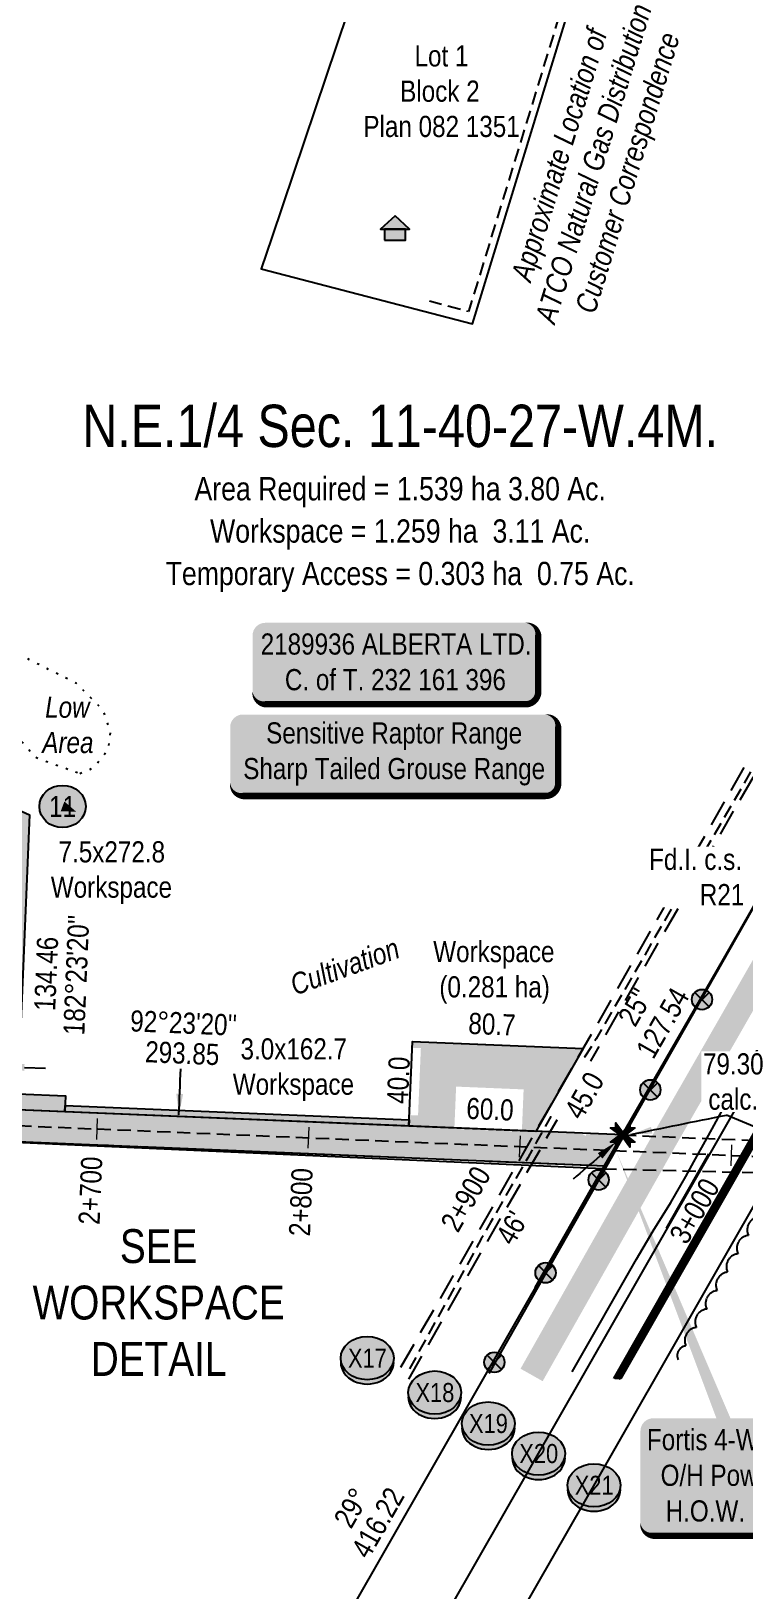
# Model space of a CAD drawing. Extents: x 309252 to 321570, y 5809412 to 5814891.
# Drawn here: x 310865 to 311202, y 5811914 to 5812651 of the extents above; entities that cross this region are included whole.
import ezdxf
from ezdxf.enums import TextEntityAlignment as Align

# ---------------------------------------------------------------- set-up
doc = ezdxf.new("R2010")
doc.units = 0
doc.header["$LTSCALE"] = 5
doc.header["$PDSIZE"] = 0.5
for name, pattern in [('0', [1, 1, 0]), ('foc-FLOWLINE', [3.75, 2.5, -1.25]), ('foc-QUARTERLINE', [33, 25, -3, 2, -3]), ('foc-TIELINE', [1.875, 1.25, -0.625]), ('foc-TOPO', [1, 0.2, -0.8]), ('foc-TRAV', [1.875, 1.25, -0.625]), ('HIDDEN', [9.525, 6.35, -3.175]), ('POWERLINE5', [7.8, 2.4, -0.6, 0.6, -0.6, 0.6, -0.6, 2.4]), ('UG_PIPE', [1.875, 1.25, -0.625])]:
    doc.linetypes.add(name, pattern=pattern)
doc.layers.get('Defpoints').update_dxf_attribs({"color": 9})
for name, color, linetype in [('AS-FENCE', 48, 'foc-FENCE'), ('AS-OWNER', 7, 'Continuous'), ('AS-PIPE-UG', 44, 'UG_PIPE'), ('AS-PIPE-UG-T', 44, 'Continuous'), ('AS-POWER', 104, 'foc-POWER'), ('AS-POWER-EXISTING', 72, 'POWERLINE5'), ('AS-POWER-T', 104, 'Continuous'), ('AS-RESIDENCE', 14, 'Continuous'), ('AS-ROADS', 254, 'Continuous'), ('AS-TELEPHONE', 224, 'foc-TEL'), ('AS-WILDLIFE-BLOCK', 131, 'Continuous'), ('C-SYMBOL', 7, 'Continuous'), ('CG-NOTES', 7, 'Continuous'), ('DETAIL-T', 7, 'Continuous'), ('F-EZE', 190, 'foc-FLOWLINE'), ('L-AREAREQUIRED', 7, 'Continuous'), ('L-AREAWORK', 5, 'Continuous'), ('L-BD', 7, 'Continuous'), ('L-BD1', 253, 'Continuous'), ('L-MON', 1, 'Continuous'), ('L-QSEC', 8, 'foc-QUARTERLINE'), ('L-TITLEDB', 4, 'Continuous'), ('L-TITLEDB-T', 4, 'Continuous'), ('P-CROSSINGS', 250, 'Continuous'), ('P-ELEVATION', 7, 'Continuous'), ('P-IOP5', 10, 'Continuous'), ('P-IOP5-H', 21, 'Continuous'), ('P-LTO', 14, 'Continuous'), ('P-PROPOSED', 10, 'Continuous'), ('P-PROPOSED-H', 21, 'Continuous'), ('P-TEMP-H', 41, 'Continuous'), ('P-TEMP_ACCESS ROAD', 46, 'Continuous'), ('P-TRAV', 4, 'foc-TRAV'), ('P-TXT', 4, 'Continuous'), ('T-BUSH', 110, '0'), ('T-LOW-AREA', 48, 'foc-TOPO'), ('T-TIE', 201, 'foc-TIELINE')]:
    doc.layers.add(name, color=color, linetype=linetype)
for name, color, linetype, lineweight in [('P-TEMP-T', 46, 'Continuous', 18), ('T-TEXT', 48, 'Continuous', 18), ('T-TIE-T', 201, 'Continuous', 18)]:
    doc.layers.add(name, color=color, linetype=linetype, lineweight=lineweight)
doc.styles.add('100L', font='ARIALN.TTF', dxfattribs={"height": 11})
doc.styles.add('175L', font='ARIALN.TTF', dxfattribs={"height": 20})
doc.styles.add('80', font='ARIALN.TTF', dxfattribs={"height": 10})
doc.styles.add('80CG', font='ARIALN.TTF', dxfattribs={"height": 10})
doc.styles.add('80L', font='ARIALN.TTF', dxfattribs={"height": 10})
doc.styles.add('80LS', font='ARIALNI.TTF', dxfattribs={"height": 10})
doc.styles.add('Crossing', font='ARIALN.TTF', dxfattribs={"height": 10})
doc.styles.add('foc-LtypeFont', font='ARIALN.TTF', dxfattribs={"height": 7.35})
doc.linetypes.add('foc-FENCE', pattern='A,10,-1,["X",foc-LtypeFont,S=0.2,R=0,X=-0.625,Y=-0.75],-1.24', length=12.24)
doc.linetypes.add('foc-POWER', pattern='A,6,-1,["P",foc-LtypeFont,S=0.2,R=0,X=-0.625,Y=-0.75],-1.24,4', length=12.24)
doc.linetypes.add('foc-TEL', pattern='A,2,-1,["T",foc-LtypeFont,S=0.2,R=0,X=-0.425,Y=-0.75],-1.24,8', length=12.24)
doc.linetypes.add('foc-TEL-NOLINE', pattern='A,0,-2,["T",foc-LtypeFont,S=0.2,R=0,X=-0.425,Y=-0.75],-10.24', length=12.24)
doc.dimstyles.new('Compass 5 000', dxfattribs={"dimscale": 5, "dimtxt": 9, "dimasz": 2, "dimexe": 0.2, "dimexo": 0.0625, "dimgap": 0.5, "dimtad": 0, "dimtih": 1, "dimtoh": 1, "dimzin": 0, "dimdsep": 46, "dimtxsty": '80CG', "dimcen": 0.1, "dimse1": 1, "dimse2": 1, "dimclrd": 256, "dimclrt": 256, "dimaunit": 1, "dimadec": 4, "dimazin": 0, "dimtfac": 0.06, "dimtofl": 0, "dimtmove": 0, "dimatfit": 1, "dimfxl": 0.2, "dimtolj": 1, "dimtzin": 0, "dimlwd": -1, "dimarcsym": 0})

# ---------------------------------------------------------------- blocks, each defined once
blk = doc.blocks.new('POWERPOLE')
h = blk.add_hatch(color=255)
edge = h.paths.add_edge_path()
edge.add_arc((0, 0), 0.96, 0, 360)
at = {"linetype": 'Continuous'}
for p, q in [((0.68, -0.68), (-0.68, 0.68)), ((-0.68, -0.68), (0.68, 0.68))]:
    blk.add_line(p, q, dxfattribs=at)
blk.add_circle((0, 0), 0.96, dxfattribs=at)
blk = doc.blocks.new('*U386')
h = blk.add_hatch(color=255)
edge = h.paths.add_edge_path()
edge.add_line((-71.5, -20), (71.5, -20))
edge.add_arc((71.5, -14), 6, 270, 360)
edge.add_line((77.5, -14), (77.5, 12.5))
edge.add_arc((71.5, 12.5), 6, 0, 90)
edge.add_line((71.5, 18.5), (-71.5, 18.5))
edge.add_arc((-71.5, 12.5), 6, 90, 180)
edge.add_line((-77.5, 12.5), (-77.5, -14))
edge.add_arc((-71.5, -14), 6, 180, 270)
at = {"color": 131, "flags": 128}
blk.add_lwpolyline([(-71.5, -20, 3, 3, 0), (71.5, -20, 3, 3, 0.414214), (77.5, -14, 3, 3, 0), (77.5, 12.5, 3, 0, 0.414214), (71.5, 18.5, 0, 0, 0), (-71.5, 18.5, 0, 0, 0.414214), (-77.5, 12.5, 0, 0, 0), (-77.5, -14, 0, 3, 0.414214)], format="xyseb", close=True, dxfattribs=at)
at = {"color": 131, "style": '80'}
blk.add_attdef('ENTER_TEXT_001', (-35.99, -5), '', height=10, dxfattribs=at)
blk = doc.blocks.new('res_occ')
for points in [[(0.1, 0.89), (-1.26, -0.37), (1.46, -0.37)], [(-0.9, -1.43), (1.1, -1.43), (1.1, -0.37), (-0.9, -0.37)]]:
    blk.add_hatch(color=14).paths.add_polyline_path(points)
at = {"color": 14}
for points in [[(0.1, 0.89), (-1.26, -0.37), (1.46, -0.37)], [(-0.9, -1.43), (1.1, -1.43), (1.1, -0.37), (-0.9, -0.37)]]:
    blk.add_lwpolyline(points, close=True, dxfattribs=at)
blk = doc.blocks.new('*U446')
h = blk.add_hatch(color=59)
edge = h.paths.add_edge_path()
edge.add_line((-61.5, -20), (61.5, -20))
edge.add_arc((61.5, -14), 6, 270, 360)
edge.add_line((67.5, -14), (67.5, 12.5))
edge.add_arc((61.5, 12.5), 6, 0, 90)
edge.add_line((61.5, 18.5), (-61.5, 18.5))
edge.add_arc((-61.5, 12.5), 6, 90, 180)
edge.add_line((-67.5, 12.5), (-67.5, -14))
edge.add_arc((-61.5, -14), 6, 180, 270)
at = {"color": 1, "flags": 128}
blk.add_lwpolyline([(-61.5, -20, 3, 3, 0), (61.5, -20, 3, 3, 0.414214), (67.5, -14, 3, 3, 0), (67.5, 12.5, 3, 0, 0.414214), (61.5, 18.5, 0, 0, 0), (-61.5, 18.5, 0, 0, 0.414214), (-67.5, 12.5, 0, 0, 0), (-67.5, -14, 0, 3, 0.414214)], format="xyseb", close=True, dxfattribs=at)
blk.add_lwpolyline([(-64.98, -12.24, 0, 7.5, 0), (0, 0, 0, 0, 0)], format="xyseb", dxfattribs=at)
at = {"color": 1, "style": '80'}
blk.add_attdef('ENTER_TEXT_001', (-35.99, -5), '', height=10, dxfattribs=at)
blk = doc.blocks.new('*U611')
h = blk.add_hatch(color=255)
edge = h.paths.add_edge_path()
edge.add_line((-44, -28.5), (44, -28.5))
edge.add_arc((44, -22.5), 6, 270, 360)
edge.add_line((50, -22.5), (50, 21))
edge.add_arc((44, 21), 6, 0, 90)
edge.add_line((44, 27), (-44, 27))
edge.add_arc((-44, 21), 6, 90, 180)
edge.add_line((-50, 21), (-50, -22.5))
edge.add_arc((-44, -22.5), 6, 180, 270)
at = {"color": 104, "flags": 128}
blk.add_lwpolyline([(-61.48, 153.36, 0, 7.5, 0), (0, 0, 0, 0, 0)], format="xyseb", dxfattribs=at)
blk.add_lwpolyline([(-44, -28.5, 3, 3, 0), (44, -28.5, 3, 3, 0.414214), (50, -22.5, 3, 3, 0), (50, 21, 3, 0, 0.414214), (44, 27, 0, 0, 0), (-44, 27, 0, 0, 0.414214), (-50, 21, 0, 0, 0), (-50, -22.5, 0, 3, 0.414214)], format="xyseb", close=True, dxfattribs=at)
at = {"color": 104, "style": '80'}
blk.add_attdef('ENTER_TEXT_001', (-26.85, -4.92), '', height=10, dxfattribs=at)
blk = doc.blocks.new('TEMP')
h = blk.add_hatch(color=255)
h.dxf.hatch_style = 1
h.paths.add_polyline_path([(0, 0.25), (-0.67, 1.15), (-0.67, 0.67), (-1.15, 0.67), (-0.25, 0), (-1.15, -0.67), (-0.67, -0.67), (-0.67, -1.15), (0, -0.25), (0.67, -1.15), (0.67, -0.67), (1.15, -0.67), (0.25, 0), (1.15, 0.67), (0.67, 0.67), (0.67, 1.15)])
h.paths.add_polyline_path([(0.57, 0.85), (0.57, 0.57), (0.85, 0.57), (0.08, 0), (0.85, -0.57), (0.57, -0.57), (0.57, -0.85), (0, -0.08), (-0.57, -0.85), (-0.57, -0.57), (-0.85, -0.57), (-0.08, 0), (-0.85, 0.57), (-0.57, 0.57), (-0.57, 0.85), (0, 0.08)], flags=16)
h = blk.add_hatch(color=1)
h.dxf.hatch_style = 1
h.paths.add_polyline_path([(0, 0.08), (-0.57, 0.85), (-0.57, 0.57), (-0.85, 0.57), (-0.08, 0), (-0.85, -0.57), (-0.57, -0.57), (-0.57, -0.85), (0, -0.08), (0.57, -0.85), (0.57, -0.57), (0.85, -0.57), (0.08, 0), (0.85, 0.57), (0.57, 0.57), (0.57, 0.85)])
at = {"color": 1}
for p, q in [((-0.08, 0), (0.08, 0)), ((0, 0.08), (0, -0.08))]:
    blk.add_line(p, q, dxfattribs=at)
at = {"color": 255, "flags": 128}
blk.add_lwpolyline([(-0.25, 0), (-1.15, 0.67), (-0.67, 0.67), (-0.67, 1.15), (0, 0.25), (0.67, 1.15), (0.67, 0.67), (1.15, 0.67), (0.25, 0), (1.15, -0.67), (0.67, -0.67), (0.67, -1.15), (0, -0.25), (-0.67, -1.15), (-0.67, -0.67), (-1.15, -0.67)], close=True, dxfattribs=at)
at = {"color": 1, "flags": 128}
blk.add_lwpolyline([(-0.08, 0), (-0.85, 0.57), (-0.57, 0.57), (-0.57, 0.85), (0, 0.08), (0.57, 0.85), (0.57, 0.57), (0.85, 0.57), (0.08, 0), (0.85, -0.57), (0.57, -0.57), (0.57, -0.85), (0, -0.08), (-0.57, -0.85), (-0.57, -0.57), (-0.85, -0.57)], close=True, dxfattribs=at)
blk = doc.blocks.new('*D489')
at = {"layer": 'Defpoints', "color": 0, "transparency": 16777216}
for p in [(310839.17, 5812209.2), (310854.16, 5812208.58), (310852.19, 5812161.25)]:
    blk.add_point(p, dxfattribs=at)
at = {"layer": 'P-TXT', "transparency": 16777216}
for p, q in [((310827.21, 5812162.29), (310809.6, 5812163.02)), ((310862.18, 5812160.83), (310872.17, 5812160.41))]:
    blk.add_line(p, q, dxfattribs=at)
for points in [[(310827.28, 5812163.95), (310827.14, 5812160.62), (310837.2, 5812161.87)], [(310862.25, 5812162.49), (310862.11, 5812159.16), (310852.19, 5812161.25)]]:
    blk.add_solid(points, dxfattribs=at)
at = {"layer": 'P-TXT', "transparency": 16777216, "insert": (310793.66, 5812163.02), "char_height": 10, "attachment_point": 5, "style": '80CG'}
blk.add_mtext('\\A1;15.00', dxfattribs=at)
blk = doc.blocks.new('xing2')
h = blk.add_hatch(color=50)
h.dxf.hatch_style = 1
edge = h.paths.add_edge_path()
edge.add_ellipse((0, 0), major_axis=(-12.5, 0), ratio=0.816297, start_angle=0, end_angle=360)
h = blk.add_hatch(color=250)
h.dxf.hatch_style = 1
edge = h.paths.add_edge_path()
edge.add_ellipse((0, -2.05), major_axis=(-12.5, 0), ratio=0.816297, start_angle=0, end_angle=180)
edge.add_line((12.5, -2.05), (12.5, 0))
edge.add_ellipse((0, 0), major_axis=(-12.5, 0), ratio=0.816297, start_angle=0, end_angle=180, ccw=False)
edge.add_line((-12.5, 0), (-12.5, -2.05))
at = {"color": 250}
blk.add_ellipse((0, 0), major_axis=(-12.5, 0), ratio=0.816297, dxfattribs=at)
blk.add_ellipse((0, -2.05), major_axis=(-12.5, 0), ratio=0.816297, start_param=0, end_param=3.141593, dxfattribs=at)
at = {"color": 250, "style": 'Crossing'}
blk.add_attdef('CROSSING', text='', height=9, dxfattribs=at).set_placement((0.09, 0.02), align=Align.MIDDLE_CENTER)
at = {"color": 250, "style": 'Crossing', "flags": 1}
for tag, p in [('OWNER', (0.09, -12.49)), ('DESCRIPTION', (0.09, -25.77)), ('LOCATION', (0.09, -39.3)), ('DWG_REF', (0.09, -52.84))]:
    blk.add_attdef(tag, text='', height=9, dxfattribs=at).set_placement(p, align=Align.MIDDLE_CENTER)
blk = doc.blocks.new('*U566')
at = {"layer": 'P-ELEVATION'}
h = blk.add_hatch(color=111, dxfattribs=at)
h.dxf.hatch_style = 1
edge = h.paths.add_edge_path()
edge.add_ellipse((0, 0), major_axis=(-10.94, 0), ratio=0.913794, start_angle=0, end_angle=360)
at = {"layer": 'P-ELEVATION', "color": 7, "flags": 128}
blk.add_lwpolyline([(0, 0, 5, 0, 0), (6.37, -2.39, 0, 0, 0)], format="xyseb", dxfattribs=at)
at = {"layer": 'P-ELEVATION', "color": 7}
blk.add_ellipse((0, 0), major_axis=(-10.94, 0), ratio=0.913794, dxfattribs=at)
at = {"layer": 'P-ELEVATION', "style": '80'}
blk.add_attdef('BEND', text='', height=10, dxfattribs=at).set_placement((0, 0), align=Align.MIDDLE_CENTER)

msp = doc.modelspace()

# ---------------------------------------------------------------- hatches: boundary and pattern name
at = {"layer": 'P-IOP5-H'}
h = msp.add_hatch(color=256, dxfattribs=at)
h.dxf.hatch_style = 1
h.paths.add_polyline_path([(311144.915, 5812128.894), (310851.347, 5812141.142), (310856.952, 5812275.475), (310773.854, 5812312.997), (310792.213, 5812807.959), (310777.227, 5812808.562), (310758.492, 5812303.477), (310841.544, 5812265.975), (310835.736, 5812126.782), (311136.527, 5812114.232)])
at = {"layer": 'P-PROPOSED-H'}
h = msp.add_hatch(color=256, dxfattribs=at)
h.dxf.hatch_style = 1
h.paths.add_polyline_path([(310781.594, 5812926.289), (310778.132, 5812832.954), (310758.492, 5812303.477), (310841.544, 5812265.975), (310835.736, 5812126.782), (311136.527, 5812114.232), (311144.915, 5812128.894), (310851.347, 5812141.142), (310856.952, 5812275.475), (310773.854, 5812312.997), (310792.213, 5812807.959), (310796.958, 5812935.857), (310781.971, 5812936.461), (310781.779, 5812931.285)])
at = {"layer": 'P-TEMP-H'}
h = msp.add_hatch(color=256, dxfattribs=at)
h.dxf.hatch_style = 1
h.paths.add_polyline_path([(310881.318, 5812139.892), (310851.347, 5812141.142), (310856.952, 5812275.475), (310773.854, 5812312.997), (310774.966, 5812342.974), (310782.46, 5812342.696), (310781.535, 5812317.757), (310864.656, 5812280.225), (310859.152, 5812148.323), (310881.631, 5812147.385)])
h = msp.add_hatch(color=256, dxfattribs=at)
h.dxf.hatch_style = 1
h.paths.add_polyline_path([(311043.816, 5812133.112), (311045.483, 5812173.074), (311126.126, 5812169.709), (311103.758, 5812130.611)])
h = msp.add_hatch(color=256, dxfattribs=at)
h.dxf.hatch_style = 1
h.paths.add_polyline_path([(310881.318, 5812139.892), (310881.443, 5812142.889), (311043.941, 5812136.109), (311043.816, 5812133.112)])

# ---------------------------------------------------------------- linework, layer by layer
at = {"layer": 'AS-FENCE', "flags": 128}
for points in [[(310752.359, 5812130.285), (311135.464, 5812113.09), (311208.664, 5812240.142), (311240.556, 5812296.61), (311281.167, 5812373.995), (311338.568, 5812504.233), (311400.576, 5812692.245), (311408.659, 5812721.936), (311453.704, 5812908.595), (311304.144, 5812913.809)], [(311135.464, 5812113.09), (311208.664, 5812240.142), (311240.556, 5812296.61), (311281.167, 5812373.995)], [(311135.359, 5812113.071), (311103.361, 5812056.765)]]:
    msp.add_lwpolyline(points, dxfattribs=at)
at = {"layer": 'AS-PIPE-UG', "flags": 128}
for points in [[(311413.536, 5812880.451), (311376.625, 5812729.776), (311345.175, 5812618.226), (311306.009, 5812509.145), (311259.321, 5812403.067), (311205.338, 5812300.508), (311132.355, 5812174.351), (311126.869, 5812165.679), (311118.922, 5812151.757), (311110.901, 5812137.638), (311104.17, 5812125.711), (311099.969, 5812118.011), (311097.549, 5812113.907), (311092.079, 5812104.455), (311082.472, 5812087.508), (311078.046, 5812079.735), (311043.849, 5812017.911)], [(311139.579, 5812738.347), (311072.021, 5812517.996), (311053.53, 5812522.865)]]:
    msp.add_lwpolyline(points, dxfattribs=at)
at = {"layer": 'AS-POWER', "flags": 128}
msp.add_lwpolyline([(311081.856, 5812016.327), (311083.786, 5812019.727), (311108.232, 5812062.812), (311132.669, 5812105.88), (311157.121, 5812148.973), (311181.568, 5812192.058), (311206.019, 5812235.152), (311230.541, 5812278.194), (311254.531, 5812321.523), (311277.305, 5812365.515), (311298.765, 5812410.162), (311318.891, 5812455.427), (311339.894, 5812501.055), (311356.635, 5812547.074), (311372.917, 5812594.572), (311387.447, 5812641.761), (311401.892, 5812689.663), (311413.758, 5812737.547), (311426.013, 5812786.215), (311437.943, 5812833.06), (311449.487, 5812881.826), (311462.532, 5812930.831), (311478.071, 5812977.077), (311483.389, 5812992.286), (311498.596, 5813028.385)], dxfattribs=at)
at = {"layer": 'AS-ROADS', "const_width": 11.999, "flags": 128}
msp.add_lwpolyline([(311516.078, 5813027.572), (311507.957, 5813008.07), (311488.258, 5812953.276), (311471.123, 5812898.43), (311454.01, 5812830.59), (311422.041, 5812697.587), (311403.487, 5812633.028), (311391.508, 5812590.842), (311371.794, 5812536.815), (311340.384, 5812452.023), (311297.281, 5812362.962), (311253.644, 5812284.861), (311237.389, 5812253.678), (311164.127, 5812125.792), (311101.831, 5812015.493)], dxfattribs=at)
at = {"layer": 'AS-TELEPHONE', "flags": 128}
msp.add_lwpolyline([(311120.995, 5812016.971), (311151.442, 5812070.216), (311159.304, 5812083.602), (311167.548, 5812096.998), (311174.687, 5812109.33), (311178.418, 5812116.227), (311185.429, 5812128.667), (311191.706, 5812140.106), (311202.414, 5812158.483), (311238.967, 5812222.453), (311264.383, 5812266.916, 0.0708449), (311443.296, 5812714.582), (311483.411, 5812879.392, -0.0062821), (311489.032, 5812901.282, -0.0047094), (311491.497, 5812910.079, -0.035249), (311533.432, 5813026.765, -0.035249)], format="xyb", dxfattribs=at)
at = {"layer": 'AS-TELEPHONE', "linetype": 'foc-TEL-NOLINE', "flags": 128}
msp.add_lwpolyline([(311165.503, 5812084.838), (311170.883, 5812094.247), (311185.557, 5812119.926)], dxfattribs=at)
at = {"layer": 'F-EZE'}
for p, q in [((311202.095, 5812302.548), (311176.495, 5812257.75)), ((311181.791, 5812254.723), (311207.389, 5812299.517)), ((311176.495, 5812257.75), (311038.458, 5812016.472)), ((311043.753, 5812013.443), (311181.791, 5812254.723))]:
    msp.add_line(p, q, dxfattribs=at)
at = {"layer": 'L-BD', "start_tangent": (-0.7543761, -0.6564425), "end_tangent": (-0.7543761, -0.6564425)}
msp.add_spline([(311134.178, 5812119.014), (311121.483, 5812107.967)], degree=3, dxfattribs=at)
at = {"layer": 'L-QSEC', "flags": 128}
msp.add_lwpolyline([(310752.067, 5812130.273), (311136.527, 5812114.232)], dxfattribs=at)
at = {"layer": 'L-TITLEDB', "flags": 128}
for points in [[(310979.099, 5812552.997), (310974.112, 5812538.172), (311073.89, 5812512.193), (311143.227, 5812738.347)], [(311014.829, 5812659.207), (310979.099, 5812552.997)], [(310938.249, 5811767.657), (311208.245, 5812239.589)], [(310973.165, 5811747.681), (311243.161, 5812219.613)], [(310973.165, 5811747.681), (311243.161, 5812219.613)], [(310999.306, 5811732.726), (311134.357, 5811968.662), (311269.302, 5812204.658)]]:
    msp.add_lwpolyline(points, dxfattribs=at)
at = {"layer": 'P-TRAV'}
msp.add_line((311135.696, 5812112.961), (311215.68, 5812110.93), dxfattribs=at)
at = {"layer": 'P-TRAV', "flags": 128}
msp.add_lwpolyline([(311144.915, 5812128.894), (311224.068, 5812125.591)], dxfattribs=at)
at = {"layer": 'T-BUSH', "flags": 128}
msp.add_lwpolyline([(311268.607, 5812195.078, 0.5205671), (311263.688, 5812186.373, 0.5205671), (311258.768, 5812177.668, 0.5205671), (311253.848, 5812168.963, 0.5205671), (311248.928, 5812160.257, 0.5205671), (311244.009, 5812151.552, 0.5205671), (311239.089, 5812142.847, 0.5205671), (311234.793, 5812134.012, 0.5205671), (311236.164, 5812124.12, 0.5205671), (311236.591, 5812114.281, 0.5205671), (311232.557, 5812106.203, 0.5205671), (311223.375, 5812102.245, 0.5205671), (311214.119, 5812098.849, 0.5205671), (311209.199, 5812090.144, 0.5205671), (311204.279, 5812081.44, 0.5205671), (311199.358, 5812072.735, 0.5205671), (311194.438, 5812064.03, 0.5205671), (311189.518, 5812055.326, 0.5205671), (311184.597, 5812046.621, 0.5205671), (311179.677, 5812037.916, 0.5205671), (311174.757, 5812029.212, 0.5205671), (311171.069, 5812022.687, 0.5205671)], format="xyb", dxfattribs=at)
at = {"layer": 'T-LOW-AREA', "flags": 128}
msp.add_lwpolyline([(310888.413, 5812299.744), (310894.944, 5812302.417), (310901.91, 5812311.148), (310902.941, 5812319.503), (310899.362, 5812329.718), (310886.808, 5812342.274), (310851.047, 5812360.25), (310838.732, 5812360.671), (310833.629, 5812344.016), (310867.828, 5812307.195)], close=True, dxfattribs=at)
at = {"layer": 'T-TIE-T'}
for p, q in [((310896.378, 5812126.754), (310896.795, 5812136.744)), ((310996.282, 5812122.585), (310996.699, 5812132.576)), ((311196.09, 5812114.249), (311196.507, 5812124.239))]:
    msp.add_line(p, q, dxfattribs=at)

# ---------------------------------------------------------------- block references
at = {"layer": 'AS-OWNER'}
ref = msp.add_blockref('*U446', (311037.484, 5812352.417), dxfattribs=dict(at, xscale=0.99990854, yscale=0.99990854, zscale=0.99990854))
ref.add_attrib('ENTER_TEXT_001', '2189936 ALBERTA LTD.', (310973.826, 5812355.904), dxfattribs={"layer": '0', "color": 1, "height": 9.99909, "style": '80'})
ref.add_attrib('ENTER_TEXT_002', 'C. of T. 232 161 396', (310985.258, 5812339.061), dxfattribs={"layer": '0', "color": 1, "height": 9.99909, "style": '80'})
at = {"layer": 'AS-POWER-EXISTING', "xscale": 4.999542700000015, "yscale": 4.999542700000015, "zscale": 4.999542700000015}
for p in [(311182.346, 5812192.883), (311157.932, 5812150.178), (311133.499, 5812107.649), (311108.415, 5812063.753), (311084.233, 5812021.459)]:
    msp.add_blockref('POWERPOLE', p, dxfattribs=at)
at = {"layer": 'AS-POWER-T'}
ref = msp.add_blockref('*U611', (311203.256, 5811968.007), dxfattribs=dict(at, xscale=0.99990854, yscale=0.99990854, zscale=0.99990854))
ref.add_attrib('ENTER_TEXT_001', "Fortis 4-Wire 'X18'", (311156.306, 5811979.915), dxfattribs={"layer": '0', "color": 104, "height": 9.99909, "style": '80'})
ref.add_attrib('ENTER_TEXT_002', 'O/H Power Line', (311162.79, 5811963.072), dxfattribs={"layer": '0', "color": 104, "height": 9.99909, "style": '80'})
ref.add_attrib('ENTER_TEXT_003', 'H.O.W. = 9.1m', (311165.146, 5811946.23), dxfattribs={"layer": '0', "color": 104, "height": 9.99909, "style": '80'})
at = {"layer": 'AS-RESIDENCE', "xscale": 5.000000000000016, "yscale": 5.000000000000016, "zscale": 5.000000000000016}
msp.add_blockref('res_occ', (311036.787, 5812558.818), dxfattribs=at)
at = {"layer": 'AS-WILDLIFE-BLOCK'}
ref = msp.add_blockref('*U386', (311036.91, 5812309.077), dxfattribs=at)
ref.add_attrib('ENTER_TEXT_001', 'Sensitive Raptor Range', (310976.406, 5812313.88), dxfattribs={"layer": '0', "color": 131, "height": 10, "style": '80'})
ref.add_attrib('ENTER_TEXT_002', 'Sharp Tailed Grouse Range', (310965.577, 5812297.036), dxfattribs={"layer": '0', "color": 131, "height": 10, "style": '80'})
at = {"layer": 'P-CROSSINGS'}
for p, values in [((311024.161, 5812023.447), {'CROSSING': 'X17'}), ((311056.056, 5812007.158), {'CROSSING': 'X18'}), ((311081.361, 5811992.524), {'CROSSING': 'X19'}), ((311105.114, 5811978.318), {'CROSSING': 'X20'}), ((311131.303, 5811963.328), {'CROSSING': 'X21'})]:
    msp.add_blockref('xing2', p, dxfattribs=at).add_auto_attribs(values)

# ---------------------------------------------------------------- texts
at = {"layer": 'AS-PIPE-UG-T', "insert": (311087.294, 5812519.473), "char_height": 9.99909, "attachment_point": 1, "rotation": 72.954939, "style": '175L'}
msp.add_mtext_dynamic_manual_height_columns('\\pi15.704;{\\fArial Narrow|b0|i1|c0|p34;Approximate Location of\\P\\pi0.057149;ATCO Natural Gas Distribution\\P\\pi10.121;Customer Correspondence}', width=156.43697, gutter_width=100, heights=[0], dxfattribs=at)
at = {"layer": 'C-SYMBOL', "color": 3, "style": '175L'}
msp.add_text('N.E.1/4 Sec. 11-40-27-W.4M.', height=19.99817, dxfattribs=at).set_placement((311039.747, 5812447.993), align=Align.BOTTOM_CENTER)
at = {"layer": 'L-AREAREQUIRED', "color": 5, "style": '100L'}
msp.add_text('Area Required = 1.539 ha 3.80 Ac.', height=10.99899, dxfattribs=at).set_placement((311039.747, 5812425.495), align=Align.BOTTOM_CENTER)
at = {"layer": 'L-AREAWORK', "color": 5, "style": '100L'}
msp.add_text('Workspace = 1.259 ha  3.11 Ac.', height=10.99899, dxfattribs=at).set_placement((311039.747, 5812405.497), align=Align.BOTTOM_CENTER)
at = {"layer": 'L-BD', "style": '80L'}
for s, p in [("25''", (311150.688, 5812189.324)), ('127.54', (311163.707, 5812181.876)), ("46'", (311092.448, 5812085.007)), ('29°', (311016.775, 5811952.737)), ('416.22', (311029.143, 5811945.662))]:
    msp.add_text(s, height=9.9991, rotation=60.2258, dxfattribs=at).set_placement(p, align=Align.MIDDLE)
at = {"layer": 'L-BD1', "style": '80L'}
for s, height, rotation, p in [("182°23'20''", 9.99909, 87.610841, (310886.694, 5812204.469)), ('134.46', 9.9991, 87.610841, (310872.458, 5812205.063)), ("92°23'20''", 9.9991, 357.6108, (310937.379, 5812181.818)), ('293.85', 9.9991, 357.6108, (310936.785, 5812167.582))]:
    msp.add_text(s, height=height, rotation=rotation, dxfattribs=at).set_placement(p, align=Align.MIDDLE)
at = {"layer": 'L-TITLEDB-T', "insert": (311021.846, 5812643.829), "char_height": 9.99909, "attachment_point": 1, "style": '80L'}
msp.add_mtext_dynamic_manual_height_columns('\\pi24.666;Lot 1\\P\\pi17.879;Block 2\\P\\pi0.49321;Plan 082 1351', width=71.87353, gutter_width=50, heights=[0], dxfattribs=at)
at = {"layer": 'T-TEXT', "style": '80LS'}
msp.add_text('Cultivation', height=10, rotation=20, dxfattribs=at).set_placement((311013.531, 5812208.553), align=Align.MIDDLE_CENTER)
at = {"layer": 'T-TEXT', "insert": (310870.582, 5812336.041), "char_height": 9.99909, "attachment_point": 1, "style": '80L'}
msp.add_mtext_dynamic_manual_height_columns('\\pi1.4118;{\\fArial Narrow|b0|i1|c0|p34;Low\\P\\pi0.051096;Area}', width=24.07681, gutter_width=50, heights=[0], dxfattribs=at)

# ---------------------------------------------------------------- dimensions: what is measured, and where the dimension line sits
at = {"layer": 'P-TXT', "color": 6}
dim = msp.add_linear_dim(base=(310852.186, 5812161.246), p1=(310839.175, 5812209.204), p2=(310854.161, 5812208.579), angle=357.610821, text='15.00', dimstyle='Compass 5 000', dxfattribs=at)
dim.commit()
dim.dimension.update_dxf_attribs({"geometry": '*D489', "text_midpoint": (310793.663, 5812163.023), "dimtype": 161})

# ---------------------------------------------------------------- leaders
at = {"layer": 'L-BD1', "path_type": 1}
msp.add_leader([(310935.178, 5812138.361), (310936.035, 5812160.195)], dimstyle='Compass 5 000', override={"dimgap": 0.5, "dimtad": 0}, dxfattribs=at)

# ---------------------------------------------------------------- next in the draw order: texts
at = {"layer": 'DETAIL-T', "color": 3, "insert": (310925.615, 5812049.702), "char_height": 15.9985, "width": 138.12281, "attachment_point": 5, "style": '80CG', "bg_fill": 3, "box_fill_scale": 1, "bg_fill_color": 256, "bg_fill_transparency": 0}
msp.add_mtext('SEE\\PWORKSPACE\\PDETAIL', dxfattribs=at)
at = {"layer": 'L-AREAWORK', "color": 5, "insert": (311039.747, 5812399.732), "char_height": 10.99899, "width": 221.70551, "attachment_point": 2, "style": '100L', "bg_fill": 3, "box_fill_scale": 1.15, "bg_fill_color": 256, "bg_fill_true_color": 256, "bg_fill_transparency": 0}
msp.add_mtext('Temporary Access = 0.303 ha  0.75 Ac.', dxfattribs=at)
at = {"layer": 'L-BD', "insert": (311197.112, 5812167.485), "char_height": 9.9991, "width": 28.2011, "attachment_point": 2, "style": '80L', "bg_fill": 3, "box_fill_scale": 1.1, "bg_fill_color": 256, "bg_fill_transparency": 0}
msp.add_mtext('79.30\\Pcalc.', dxfattribs=at)
at = {"layer": 'P-TEMP-T', "char_height": 9.99909, "attachment_point": 1, "style": '80L', "bg_fill": 2}
for s, insert in [('\\pi3.8108;7.5x272.8\\P\\pi0.13104;Workspace', (310874.526, 5812267.684)), ('\\pi3.7903;3.0x162.7\\P\\pi0.13104;Workspace', (310960.51, 5812174.568))]:
    msp.add_mtext_dynamic_manual_height_columns(s, width=56.90082, gutter_width=50, heights=[0], dxfattribs=dict(at, insert=insert))
for s, width, insert, rotation in [('\\pi0.31359;80.7', 21.92128, (311071.885, 5812186.722), 357.610821), ('\\pi0.11579;40.0', 21.83261, (311033.401, 5812143.737), 87.610821), ('\\pi0.11579;45.0', 21.83261, (311116.745, 5812140.243), 60.281275), ('\\pi0.29995;60.0', 21.92128, (311070.951, 5812146.549), 357.610821)]:
    msp.add_mtext_dynamic_manual_height_columns(s, width=width, gutter_width=50, heights=[0], dxfattribs=dict(at, insert=insert, rotation=rotation))
at = {"layer": 'T-TIE-T', "char_height": 9.9991, "width": 11.66227, "attachment_point": 2, "rotation": 60.225788, "style": '80L', "bg_fill": 3, "box_fill_scale": 1, "bg_fill_color": 256, "bg_fill_transparency": 0}
for s, insert in [('2+900', (311066.329, 5812101.174)), ('3+000', (311174.426, 5812095.503))]:
    msp.add_mtext(s, dxfattribs=dict(at, insert=insert))

# ---------------------------------------------------------------- next in the draw order: linework, layer by layer
msp.add_lwpolyline([(311140.611, 5812013.876), (311182.705, 5812087.482), (311254.676, 5812213.468), (311280.094, 5812257.935, 0.0698636), (311460.218, 5812709.195), (311500.642, 5812873.985, -0.0165584), (311516.774, 5812931.476, -0.0289026), (311552.926, 5813025.859, -0.0289026)], format="xyb")
at = {"linetype": 'HIDDEN', "const_width": 3, "flags": 128}
msp.add_lwpolyline([(311142.299, 5812013.806), (311184.007, 5812086.738), (311255.979, 5812212.724), (311281.396, 5812257.191, 0.0698636), (311461.674, 5812708.838), (311502.099, 5812873.628, -0.0165581), (311518.203, 5812931.022, -0.0290725), (311554.537, 5813025.784, -0.0290725)], format="xyb", dxfattribs=at)
at = {"flags": 128}
msp.add_lwpolyline([(311556.149, 5813025.709, 0.029243), (311519.633, 5812930.569, 0.0165578), (311503.556, 5812873.27), (311463.131, 5812708.481, -0.0698636), (311282.698, 5812256.446), (311257.281, 5812211.98), (311185.309, 5812085.993), (311143.986, 5812013.736), (311141.093, 5812013.856)], format="xyb", dxfattribs=at)
at = {"layer": 'L-BD'}
msp.add_solid([(311133.084, 5812120.271), (311141.722, 5812125.578), (311135.272, 5812117.756)], dxfattribs=at)
at = {"layer": 'P-TEMP_ACCESS ROAD', "flags": 128}
for points in [[(310881.318, 5812139.892), (310851.347, 5812141.142), (310856.952, 5812275.475), (310773.854, 5812312.997), (310774.966, 5812342.974), (310782.46, 5812342.696), (310781.535, 5812317.757), (310864.656, 5812280.225), (310859.152, 5812148.323), (310881.631, 5812147.385)], [(311043.816, 5812133.112), (311045.483, 5812173.074), (311126.126, 5812169.709), (311103.758, 5812130.611)], [(310881.318, 5812139.892), (310881.443, 5812142.889), (311043.941, 5812136.109), (311043.816, 5812133.112)]]:
    msp.add_lwpolyline(points, close=True, dxfattribs=at)
at = {"layer": 'T-TIE-T'}
msp.add_line((311096.186, 5812118.417), (311096.603, 5812128.408), dxfattribs=at)

# ---------------------------------------------------------------- next in the draw order: block references
at = {"layer": 'CG-NOTES', "xscale": 0.99990854, "yscale": 0.99990854, "zscale": 0.99990854}
msp.add_blockref('*U566', (310880.208, 5812284.122), dxfattribs=at).add_auto_attribs({'BEND': '11'})
at = {"layer": 'L-MON', "xscale": 4.999542700000003, "yscale": 4.999542700000003, "zscale": 4.999542700000003}
msp.add_blockref('TEMP', (311144.915, 5812128.894), dxfattribs=at)

# ---------------------------------------------------------------- next in the draw order: texts
at = {"layer": 'P-TEMP-T', "insert": (311055.396, 5812220.554), "char_height": 9.99909, "attachment_point": 1, "style": '80L', "bg_fill": 2}
msp.add_mtext_dynamic_manual_height_columns('\\pi-0.05798;Workspace\\P\\pi2.8442;(0.281 ha)', width=56.52279, gutter_width=50, heights=[0], dxfattribs=at)
at = {"layer": 'T-TIE-T', "char_height": 9.9991, "attachment_point": 2, "rotation": 87.610821, "style": '80L', "bg_fill": 3, "box_fill_scale": 1, "bg_fill_color": 256, "bg_fill_transparency": 0}
for s, insert, width in [('2+700', (310888.382, 5812102.811), 11.66227), ('2+800', (310987.798, 5812097.375), 23.15778)]:
    msp.add_mtext(s, dxfattribs=dict(at, insert=insert, width=width))

# ---------------------------------------------------------------- next in the draw order: leaders
at = {"layer": 'L-BD', "path_type": 1}
for points in [[(311148.776, 5812129.12), (311193.894, 5812138.319)], [(311224.068, 5812125.591), (311193.894, 5812138.319)]]:
    msp.add_leader(points, dimstyle='Compass 5 000', override={"dimgap": 0.5, "dimtad": 0}, dxfattribs=at)

# ---------------------------------------------------------------- next in the draw order: linework, layer by layer
at = {"layer": 'P-IOP5', "flags": 128}
msp.add_lwpolyline([(311144.915, 5812128.894), (310851.347, 5812141.142), (310856.952, 5812275.475), (310773.854, 5812312.997), (310792.213, 5812807.959), (310777.227, 5812808.562), (310758.492, 5812303.477), (310841.544, 5812265.975), (310835.736, 5812126.782), (311136.527, 5812114.232)], close=True, dxfattribs=at)
at = {"layer": 'P-LTO'}
msp.add_lwpolyline([(310773.854, 5812312.997), (310792.213, 5812807.959), (310796.958, 5812935.857), (310781.971, 5812936.461), (310781.779, 5812931.285), (310781.594, 5812926.289), (310778.132, 5812832.954), (310777.227, 5812808.562), (310758.492, 5812303.477), (310841.544, 5812265.975), (310835.736, 5812126.782), (311136.527, 5812114.232), (311144.915, 5812128.894), (310851.347, 5812141.142), (310856.952, 5812275.475)], close=True, dxfattribs=at)
at = {"layer": 'P-PROPOSED'}
msp.add_lwpolyline([(310773.854, 5812312.997), (310792.213, 5812807.959), (310796.958, 5812935.857), (310781.971, 5812936.461), (310781.779, 5812931.285), (310781.594, 5812926.289), (310777.227, 5812808.562), (310758.492, 5812303.477), (310841.544, 5812265.975), (310835.736, 5812126.782), (311136.527, 5812114.232), (311144.915, 5812128.894), (310851.347, 5812141.142), (310856.952, 5812275.475)], close=True, dxfattribs=at)
at = {"layer": 'T-TIE', "flags": 128}
msp.add_lwpolyline([(310446.272, 5814098.021), (310513.604, 5814171.235), (310746.237, 5814103.841), (310647.884, 5813782.946), (310647.924, 5813769.066), (310648.7, 5813504.414), (310602.488, 5813431.512), (310566.587, 5813370.724), (310524.077, 5813208.581), (310516.028, 5813009.046), (310688.747, 5813002.014), (310756.95, 5812999.237), (310788.781, 5812918.166), (310785.199, 5812820.292), (310766.173, 5812308.237), (310849.248, 5812270.725), (310843.541, 5812133.962), (311136.84, 5812121.725), (311557.549, 5812104.172), (311728.657, 5812095.643), (311776.954, 5812078.376), (311796.059, 5812071.602), (311824.192, 5812061.435), (311962.875, 5812054.827), (312016.257, 5812067.299), (312411.661, 5812048.459), (312502.499, 5812059.147), (312743.537, 5812047.67), (312903.004, 5812060.083), (312918.776, 5812059.323), (313091.66, 5812051.084), (313117.396, 5812098.085), (313256.265, 5812022.045), (313650.07, 5812012.742), (313619.114, 5811210.852), (313997.758, 5811201.748), (314097.909, 5811199.315)], dxfattribs=at)

# ---------------------------------------------------------------- next in the draw order: texts
at = {"layer": 'L-MON', "insert": (311156.256, 5812264.137), "char_height": 9.99909, "attachment_point": 1, "style": '80L', "bg_fill": 3, "box_fill_scale": 1.1, "bg_fill_color": 256, "bg_fill_transparency": 0}
msp.add_mtext_dynamic_manual_height_columns('\\pi1.0656;Fd.I. c.s.\\P\\pi25.054;R21', width=43.06044, gutter_width=50, heights=[0], dxfattribs=at)

doc.saveas('drawing.dxf')
